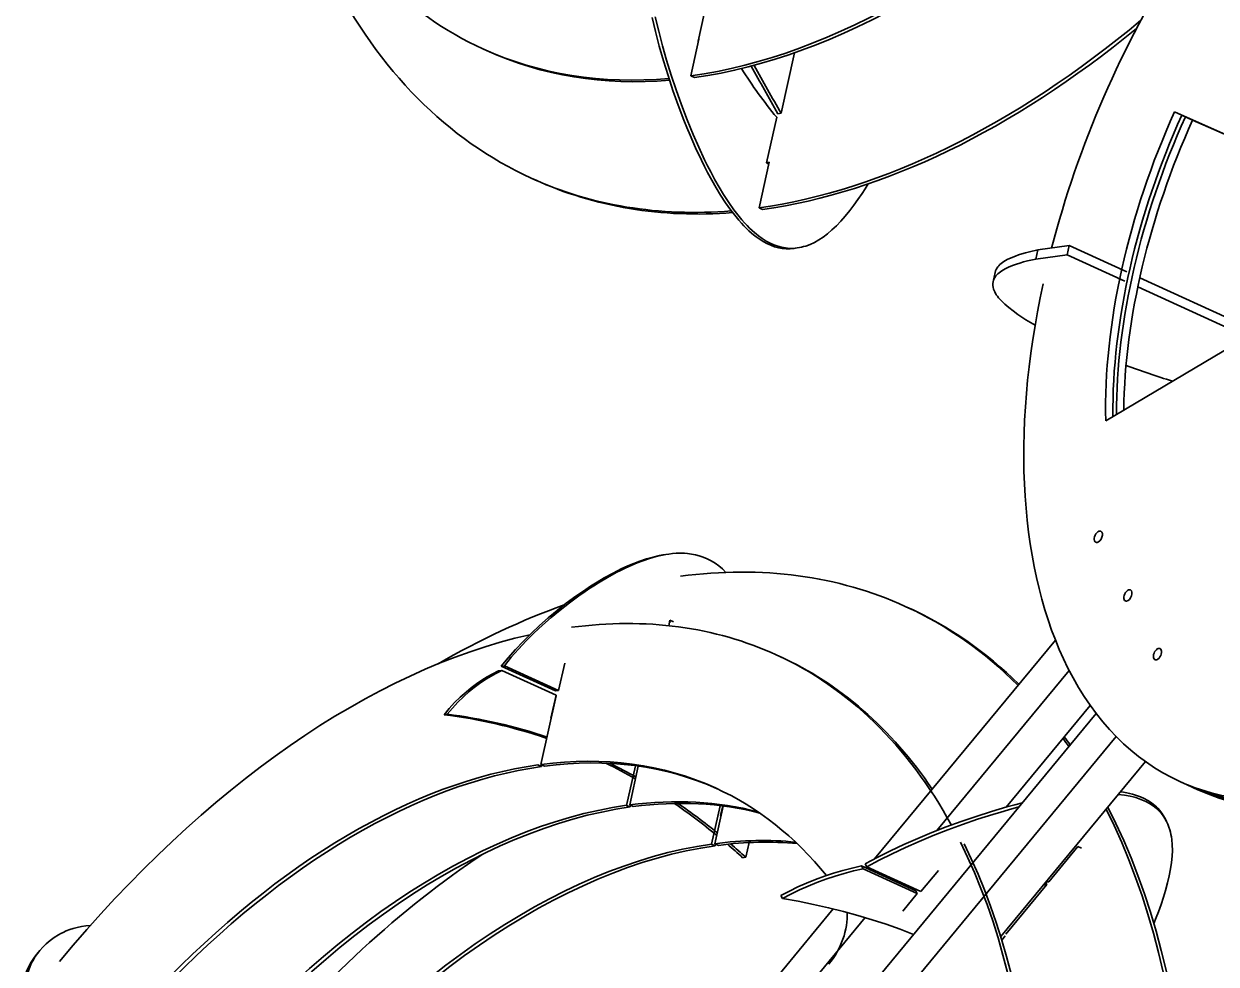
# Model space of a CAD drawing. Extents: x 95 to 1141, y 12 to 831.
# Drawn here: x 121.5 to 202.9, y 216.8 to 281 of the extents above; entities that cross this region are included whole.
import ezdxf

# ---------------------------------------------------------------- set-up
doc = ezdxf.new("R2010")
doc.units = 0

msp = doc.modelspace()

# ---------------------------------------------------------------- linework, layer by layer
at = {"color": 7, "lineweight": 35, "ltscale": 0.047984}
for p, q in [((167.554, 279.81), (167.971, 281.684)), ((158.449, 237.324), (158.032, 235.451))]:
    msp.add_line(p, q, dxfattribs=at)
at = {"color": 7, "lineweight": 35, "ltscale": 0.064019}
msp.add_line((167.056, 277.433), (167.613, 279.933), dxfattribs=at)
at = {"color": 7, "lineweight": 35, "ltscale": 0.000802307}
for p, q in [((167.583, 279.797), (167.554, 279.81)), ((167.558, 279.832), (167.588, 279.818))]:
    msp.add_line(p, q, dxfattribs=at)
at = {"color": 7, "lineweight": 35, "ltscale": 0.000836486}
msp.add_line((167.613, 279.933), (167.58, 279.928), dxfattribs=at)
at = {"color": 7, "lineweight": 35, "ltscale": 0.006793}
for p, q in [((152.865, 279.278), (153.112, 279.165)), ((156.157, 270.451), (156.404, 270.338)), ((171.722, 268.424), (171.969, 268.312)), ((181.715, 241.195), (181.962, 241.083)), ((165.883, 240.129), (165.636, 240.242)), ((172.894, 237.89), (173.141, 237.777)), ((156.615, 230.364), (156.863, 230.251)), ((156.828, 230.393), (157.075, 230.28)), ((162.673, 227.603), (162.92, 227.49)), ((162.885, 227.632), (163.132, 227.519)), ((168.483, 224.954), (168.73, 224.841)), ((168.695, 224.983), (168.942, 224.87)), ((193.75, 224.685), (193.503, 224.798))]:
    msp.add_line(p, q, dxfattribs=at)
at = {"color": 7, "lineweight": 35, "ltscale": 0.105806}
msp.add_line((174.15, 279.007), (173.23, 274.876), dxfattribs=at)
at = {"color": 7, "lineweight": 35, "ltscale": 0.006792}
msp.add_line((167.056, 277.433), (167.303, 277.32), dxfattribs=at)
at = {"color": 7, "lineweight": 35, "ltscale": 0.080007}
msp.add_line((172.235, 271.483), (172.931, 274.606), dxfattribs=at)
at = {"color": 7, "lineweight": 35, "ltscale": 0.005361}
for p, q in [((173.23, 274.876), (173.017, 274.847)), ((174.333, 265.678), (174.121, 265.649)), ((157.82, 235.422), (158.032, 235.451)), ((150.202, 233.795), (150.415, 233.824)), ((170.601, 224.027), (170.813, 224.056))]:
    msp.add_line(p, q, dxfattribs=at)
at = {"color": 7, "lineweight": 35, "ltscale": 0.020379}
for p, q in [((200.105, 274.976), (200.846, 274.638)), ((200.599, 274.751), (201.341, 274.413)), ((200.468, 229.232), (201.21, 228.893)), ((200.963, 229.006), (201.705, 228.668))]:
    msp.add_line(p, q, dxfattribs=at)
at = {"color": 7, "lineweight": 35, "ltscale": 0.240693}
msp.add_line((200.105, 274.976), (208.905, 271.071), dxfattribs=at)
at = {"color": 7, "lineweight": 35, "ltscale": 0.227275}
msp.add_line((200.599, 274.751), (208.909, 271.063), dxfattribs=at)
at = {"color": 7, "lineweight": 35, "ltscale": 0.220566}
msp.add_line((200.846, 274.638), (208.911, 271.059), dxfattribs=at)
at = {"color": 7, "lineweight": 35, "ltscale": 0.207148}
msp.add_line((201.341, 274.413), (208.915, 271.051), dxfattribs=at)
at = {"color": 7, "lineweight": 35, "ltscale": 0.080006}
msp.add_line((171.722, 268.424), (172.418, 271.548), dxfattribs=at)
at = {"color": 7, "lineweight": 35, "ltscale": 0.004199}
for p, q in [((172.388, 271.413), (172.235, 271.483)), ((172.239, 271.503), (172.392, 271.434))]:
    msp.add_line(p, q, dxfattribs=at)
at = {"color": 7, "lineweight": 35, "ltscale": 0.004379}
msp.add_line((172.244, 271.524), (172.418, 271.548), dxfattribs=at)
at = {"color": 7, "lineweight": 35, "ltscale": 0.015994}
for p, q in [((190.775, 265.546), (190.636, 264.921)), ((187.843, 263.997), (187.705, 263.372))]:
    msp.add_line(p, q, dxfattribs=at)
at = {"color": 7, "lineweight": 35, "ltscale": 0.053664}
msp.add_line((192.901, 265.841), (190.775, 265.546), dxfattribs=at)
at = {"color": 7, "lineweight": 35, "ltscale": 0.015993}
msp.add_line((192.901, 265.841), (192.763, 265.216), dxfattribs=at)
at = {"color": 7, "lineweight": 35, "ltscale": 0.108686}
for p, q in [((196.857, 264.038), (192.901, 265.841)), ((196.718, 263.413), (192.763, 265.216))]:
    msp.add_line(p, q, dxfattribs=at)
at = {"color": 7, "lineweight": 35, "ltscale": 0.053665}
msp.add_line((192.763, 265.216), (190.636, 264.921), dxfattribs=at)
at = {"color": 7, "lineweight": 35, "ltscale": 0.219422}
msp.add_line((205.717, 259.998), (197.731, 263.639), dxfattribs=at)
at = {"color": 7, "lineweight": 35, "ltscale": 0.205118}
msp.add_line((205.062, 259.609), (197.596, 263.013), dxfattribs=at)
at = {"color": 7, "lineweight": 35, "ltscale": 0.32487}
msp.add_line((195.405, 253.877), (206.58, 260.51), dxfattribs=at)
at = {"color": 7, "lineweight": 35, "ltscale": 0.00536}
for p, q in [((165.359, 244.742), (165.571, 244.771)), ((154.111, 237.113), (154.324, 237.141)), ((153.935, 236.786), (154.148, 236.815))]:
    msp.add_line(p, q, dxfattribs=at)
at = {"color": 7, "lineweight": 35, "ltscale": 0.009368}
msp.add_line((165.636, 240.242), (165.554, 239.876), dxfattribs=at)
at = {"color": 7, "lineweight": 35, "ltscale": 0.001523}
msp.add_line((165.608, 240.118), (165.668, 240.127), dxfattribs=at)
at = {"color": 7, "lineweight": 35, "ltscale": 0.000416543}
msp.add_line((165.625, 240.121), (165.61, 240.128), dxfattribs=at)
at = {"color": 7, "lineweight": 35, "ltscale": 0.485051}
msp.add_line((179.606, 223.94), (191.967, 238.895), dxfattribs=at)
at = {"color": 7, "lineweight": 35, "ltscale": 0.101893}
for p, q in [((157.82, 235.422), (154.111, 237.113)), ((158.032, 235.451), (154.324, 237.141)), ((157.856, 235.124), (154.148, 236.815)), ((182.432, 221.772), (178.724, 223.463)), ((182.533, 221.572), (178.825, 223.263)), ((182.783, 221.713), (179.075, 223.404))]:
    msp.add_line(p, q, dxfattribs=at)
at = {"color": 7, "lineweight": 35, "ltscale": 0.354675}
msp.add_line((183.873, 225.875), (192.912, 236.81), dxfattribs=at)
at = {"color": 7, "lineweight": 35, "ltscale": 0.119991}
msp.add_line((157.871, 235.078), (156.828, 230.393), dxfattribs=at)
at = {"color": 7, "lineweight": 35, "ltscale": 0.040003}
msp.add_line((157.508, 233.562), (157.856, 235.124), dxfattribs=at)
at = {"color": 7, "lineweight": 35, "ltscale": 0.000632992}
for p, q in [((157.823, 234.974), (157.846, 234.964)), ((157.532, 233.552), (157.508, 233.562)), ((169.12, 226.892), (169.097, 226.902))]:
    msp.add_line(p, q, dxfattribs=at)
at = {"color": 7, "lineweight": 35, "ltscale": 0.000660231}
msp.add_line((157.845, 235.074), (157.871, 235.078), dxfattribs=at)
at = {"color": 7, "lineweight": 35}
for p, q in [((163.497, 196.061), (194.756, 233.878)), ((164.506, 194.054), (196.121, 232.302)), ((160.871, 201.274), (176.786, 220.528)), ((161.881, 199.268), (178.965, 219.937))]:
    msp.add_line(p, q, dxfattribs=at)
at = {"color": 7, "lineweight": 35, "ltscale": 0.225478}
msp.add_line((188.603, 227.479), (194.349, 234.431), dxfattribs=at)
at = {"color": 7, "lineweight": 35, "ltscale": 0.387732}
msp.add_line((188.232, 218.641), (198.113, 230.595), dxfattribs=at)
at = {"color": 7, "lineweight": 35, "ltscale": 0.002924}
for p, q in [((156.863, 230.251), (156.888, 230.366)), ((162.92, 227.49), (162.945, 227.604))]:
    msp.add_line(p, q, dxfattribs=at)
at = {"color": 7, "lineweight": 35, "ltscale": 0.069296}
msp.add_line((162.673, 227.603), (163.275, 230.308), dxfattribs=at)
at = {"color": 7, "lineweight": 35, "ltscale": 0.067854}
msp.add_line((163.475, 230.281), (162.885, 227.632), dxfattribs=at)
at = {"color": 7, "lineweight": 35, "ltscale": 0.06727}
msp.add_line((168.483, 224.954), (169.068, 227.58), dxfattribs=at)
at = {"color": 7, "lineweight": 35, "ltscale": 0.06589}
msp.add_line((168.695, 224.983), (169.268, 227.555), dxfattribs=at)
at = {"color": 7, "lineweight": 35, "ltscale": 0.016804}
msp.add_line((169.097, 226.902), (169.244, 227.558), dxfattribs=at)
at = {"color": 7, "lineweight": 35, "ltscale": 0.005612}
for p, q in [((199.463, 226.696), (199.564, 226.496)), ((178.724, 223.463), (178.825, 223.263)), ((178.974, 223.604), (179.075, 223.404)), ((182.432, 221.772), (182.533, 221.572)), ((173.219, 221.442), (173.32, 221.242))]:
    msp.add_line(p, q, dxfattribs=at)
at = {"color": 7, "lineweight": 35, "ltscale": 0.002923}
msp.add_line((168.73, 224.841), (168.755, 224.955), dxfattribs=at)
at = {"color": 7, "lineweight": 35, "ltscale": 0.025726}
msp.add_line((170.813, 224.056), (171.037, 225.06), dxfattribs=at)
at = {"color": 7, "lineweight": 35, "ltscale": 0.078263}
msp.add_line((193.503, 224.798), (191.508, 222.385), dxfattribs=at)
at = {"color": 7, "lineweight": 35, "ltscale": 0.00237}
for p, q in [((179.078, 223.301), (179.139, 223.374)), ((181.015, 222.418), (181.076, 222.491))]:
    msp.add_line(p, q, dxfattribs=at)
at = {"color": 7, "lineweight": 35, "ltscale": 0.046937}
msp.add_line((183.979, 223.16), (182.783, 221.713), dxfattribs=at)
at = {"color": 7, "lineweight": 35, "ltscale": 0.004528}
msp.add_line((191.508, 222.385), (191.327, 222.385), dxfattribs=at)
at = {"color": 7, "lineweight": 35, "ltscale": 0.039131}
msp.add_line((181.536, 220.365), (182.533, 221.572), dxfattribs=at)
at = {"color": 7, "lineweight": 35, "ltscale": 0.109565}
msp.add_line((188.59, 218.81), (191.383, 222.188), dxfattribs=at)
at = {"color": 7, "lineweight": 35, "ltscale": 0.006412}
msp.add_line((191.383, 222.188), (191.13, 222.146), dxfattribs=at)
at = {"color": 7, "lineweight": 35, "ltscale": 0.004581}
msp.add_line((191.3, 222.352), (191.383, 222.188), dxfattribs=at)
at = {"color": 7, "lineweight": 35, "ltscale": 0.00954}
msp.add_line((188.304, 218.403), (188.547, 218.697), dxfattribs=at)
at = {"color": 7, "lineweight": 35, "ltscale": 0.007826}
msp.add_line((122.382, 217.437), (122.582, 217.678), dxfattribs=at)
at = {"color": 7, "lineweight": 35}
for points in [[(174.121, 265.649), (173.85, 265.625), (173.58, 265.624), (173.313, 265.649), (173.048, 265.696), (172.785, 265.767), (172.524, 265.861), (172.265, 265.977), (171.996, 266.123), (171.729, 266.292), (171.465, 266.483), (171.204, 266.696), (171.031, 266.85), (170.861, 267.013), (170.69, 267.185), (170.521, 267.366), (170.336, 267.575), (170.154, 267.794), (169.971, 268.023), (169.791, 268.262), (169.437, 268.764), (169.091, 269.296), (168.79, 269.793), (168.495, 270.31), (168.208, 270.844), (167.997, 271.254), (167.791, 271.671), (167.39, 272.524), (167.008, 273.395), (166.798, 273.898), (166.594, 274.405), (166.205, 275.423), (165.841, 276.442), (165.504, 277.458), (165.194, 278.468), (164.911, 279.468), (164.654, 280.456), (164.425, 281.433)], [(174.333, 265.678), (174.062, 265.653), (173.793, 265.653), (173.525, 265.677), (173.26, 265.725), (172.997, 265.796), (172.736, 265.89), (172.477, 266.006), (172.208, 266.152), (171.941, 266.32), (171.677, 266.512), (171.416, 266.725), (171.244, 266.879), (171.073, 267.041), (170.903, 267.214), (170.733, 267.395), (170.549, 267.604), (170.366, 267.823), (170.184, 268.052), (170.003, 268.291), (169.649, 268.792), (169.303, 269.325), (169.002, 269.822), (168.708, 270.339), (168.421, 270.872), (168.21, 271.282), (168.003, 271.7), (167.603, 272.553), (167.22, 273.424), (167.01, 273.927), (166.806, 274.434), (166.417, 275.451), (166.054, 276.471), (165.717, 277.487), (165.406, 278.497), (165.123, 279.497), (164.867, 280.485), (164.638, 281.461)], [(179.185, 270.057), (178.973, 269.72), (178.762, 269.396), (178.482, 268.985), (178.204, 268.599), (177.927, 268.237), (177.617, 267.859), (177.309, 267.512), (177.003, 267.195), (176.698, 266.908), (176.396, 266.651), (176.095, 266.425), (175.796, 266.228), (175.5, 266.06), (175.205, 265.922), (174.912, 265.812), (174.766, 265.768), (174.621, 265.731), (174.477, 265.701), (174.333, 265.678)], [(187.843, 263.997), (187.875, 264.106), (187.922, 264.212), (187.985, 264.316), (188.041, 264.391), (188.107, 264.466), (188.181, 264.539), (188.263, 264.611), (188.455, 264.749), (188.681, 264.881), (188.943, 265.007), (189.239, 265.128), (189.451, 265.203), (189.679, 265.275), (189.931, 265.348), (190.2, 265.417), (190.775, 265.546)], [(187.705, 263.372), (187.737, 263.481), (187.784, 263.587), (187.846, 263.691), (187.903, 263.767), (187.968, 263.841), (188.042, 263.914), (188.125, 263.986), (188.317, 264.124), (188.543, 264.257), (188.804, 264.383), (189.101, 264.503), (189.313, 264.578), (189.54, 264.65), (189.793, 264.723), (190.062, 264.793), (190.636, 264.921)], [(190.582, 260.41), (190.26, 260.596), (189.956, 260.78), (189.671, 260.961), (189.404, 261.139), (189.073, 261.375), (188.775, 261.608), (188.511, 261.835), (188.281, 262.058), (188.088, 262.275), (188.005, 262.382), (187.932, 262.487), (187.822, 262.675), (187.779, 262.767), (187.744, 262.857), (187.707, 262.99), (187.688, 263.121), (187.687, 263.248), (187.705, 263.372)], [(165.359, 244.742), (165.141, 244.709), (164.922, 244.669), (164.479, 244.567), (164.031, 244.439), (163.578, 244.287), (163.174, 244.133), (162.768, 243.962), (162.361, 243.775), (162.057, 243.626), (161.753, 243.47), (161.147, 243.137), (160.548, 242.78), (160.216, 242.571), (159.887, 242.357), (159.544, 242.124), (159.204, 241.886), (158.555, 241.407), (157.925, 240.913), (157.314, 240.404), (156.725, 239.882), (156.157, 239.349), (155.611, 238.805), (155.089, 238.251), (154.588, 237.687), (154.111, 237.113)], [(165.571, 244.771), (165.354, 244.738), (165.135, 244.698), (164.692, 244.596), (164.243, 244.468), (163.791, 244.316), (163.386, 244.162), (162.98, 243.991), (162.574, 243.804), (162.269, 243.655), (161.965, 243.499), (161.36, 243.166), (160.761, 242.809), (160.429, 242.6), (160.1, 242.385), (159.756, 242.153), (159.416, 241.914), (158.768, 241.436), (158.137, 240.941), (157.527, 240.432), (156.937, 239.911), (156.369, 239.377), (155.824, 238.834), (155.301, 238.279), (154.801, 237.715), (154.324, 237.141)], [(169.455, 243.514), (169.218, 243.749), (168.972, 243.96), (168.716, 244.147), (168.452, 244.31), (168.18, 244.45), (167.899, 244.566), (167.64, 244.653), (167.374, 244.721), (167.103, 244.772), (166.826, 244.806), (166.64, 244.82), (166.451, 244.826), (166.259, 244.826), (166.064, 244.819), (165.819, 244.8), (165.571, 244.771)], [(153.935, 236.786), (153.542, 236.589), (153.157, 236.374), (152.781, 236.143), (152.414, 235.894), (152.056, 235.627), (151.708, 235.344), (151.313, 234.992), (150.93, 234.617), (150.56, 234.218), (150.202, 233.795)], [(154.148, 236.815), (153.754, 236.617), (153.369, 236.403), (152.993, 236.171), (152.627, 235.922), (152.269, 235.656), (151.92, 235.373), (151.525, 235.021), (151.143, 234.645), (150.773, 234.247), (150.415, 233.824)], [(199.564, 226.496), (199.452, 226.699), (199.326, 226.89), (199.187, 227.069), (199.034, 227.235), (198.869, 227.39), (198.759, 227.48), (198.645, 227.567), (198.401, 227.725), (198.138, 227.866), (197.921, 227.964), (197.693, 228.051), (197.455, 228.128), (197.269, 228.179), (197.078, 228.224), (196.679, 228.299), (196.26, 228.352)], [(199.463, 226.696), (199.356, 226.89), (199.238, 227.072), (199.107, 227.243), (198.965, 227.403), (198.863, 227.504), (198.756, 227.6), (198.644, 227.692), (198.528, 227.778), (198.279, 227.938), (198.039, 228.066), (197.783, 228.179), (197.513, 228.278), (197.228, 228.364), (197.035, 228.412), (196.837, 228.454), (196.622, 228.492), (196.402, 228.525)], [(189.714, 227.778), (189.185, 227.64), (188.657, 227.495), (188.128, 227.342), (187.601, 227.184), (186.555, 226.849), (185.524, 226.495), (184.512, 226.123), (183.523, 225.736), (182.559, 225.335), (181.621, 224.92), (180.711, 224.494), (179.828, 224.055), (178.974, 223.604)], [(189.475, 227.49), (188.758, 227.294), (188.229, 227.142), (187.702, 226.983), (186.656, 226.649), (185.625, 226.294), (184.613, 225.922), (183.624, 225.535), (182.66, 225.134), (181.723, 224.72), (180.812, 224.293), (179.929, 223.855), (179.075, 223.404)], [(198.689, 219.539), (198.851, 219.938), (199.002, 220.329), (199.185, 220.834), (199.349, 221.322), (199.493, 221.793), (199.632, 222.302), (199.746, 222.789), (199.835, 223.255), (199.9, 223.7), (199.941, 224.123), (199.958, 224.525), (199.951, 224.905), (199.92, 225.265), (199.895, 225.44), (199.864, 225.609), (199.829, 225.768), (199.788, 225.922), (199.723, 226.122), (199.648, 226.314), (199.564, 226.496)], [(178.724, 223.463), (178.081, 223.318), (177.444, 223.152), (176.813, 222.965), (176.188, 222.758), (175.569, 222.529), (174.973, 222.287), (174.383, 222.025), (173.798, 221.743), (173.219, 221.442)], [(178.825, 223.263), (178.182, 223.118), (177.545, 222.952), (176.914, 222.765), (176.289, 222.557), (175.67, 222.328), (175.074, 222.086), (174.484, 221.824), (173.899, 221.543), (173.32, 221.242)], [(182.284, 218.789), (181.36, 219.142), (180.417, 219.474), (179.457, 219.787), (178.479, 220.079), (177.483, 220.351), (176.469, 220.604), (175.437, 220.836), (174.388, 221.049), (173.32, 221.242)], [(126.037, 219.384), (125.729, 219.362), (125.431, 219.322), (125.144, 219.264), (124.868, 219.19), (124.631, 219.112), (124.403, 219.023), (124.184, 218.925), (124.025, 218.845), (123.871, 218.76), (123.572, 218.574), (123.293, 218.37), (123.035, 218.152), (122.798, 217.921), (122.582, 217.678)]]:
    msp.add_lwpolyline(points, dxfattribs=at)
for centre, radius, start, end in [((195.28, 293.199), 29.072, 211.66373, 219.75668), ((679.082, 561.145), 581.436, 209.130492, 209.498312), ((679.302, 561.178), 581.445, 209.127801, 209.498312), ((220.744, 323.158), 69.749, 249.91658, 252.65968), ((146.112, 200.066), 33.976, 70.90912, 83.08618), ((146.324, 200.09), 33.981, 71.25139, 83.08558), ((144.994, 197.574), 36.711, 60.12342, 63.68843), ((145.225, 197.64), 36.669, 60.44894, 63.53866), ((141.794, 192.638), 42.597, 50.61302, 55.47567), ((142.07, 192.756), 42.488, 50.90765, 55.41879), ((138.799, 188.995), 47.314, 47.7668, 49.44676), ((139.007, 189.018), 47.321, 47.76689, 49.43517), ((125.866, 214.947), 4.272, 140.25244, 167.23931), ((125.667, 214.706), 4.272, 140.25244, 167.23931)]:
    msp.add_arc(centre, radius, start, end, dxfattribs=at)
for centre, major_axis, start_param, end_param in [((181.213, 341.454), (-28.346, -62.177), 0.352769, 1.017181), ((181.461, 341.341), (-28.346, -62.177), 0.352769, 1.014266), ((181.213, 341.454), (-28.346, -62.177), 5.850556, 6.283125), ((217.754, 267.144), (-17.284, -37.913), 4.477741, 5.008017), ((187.271, 338.692), (-31.112, -68.243), 5.85034, 6.283124), ((187.271, 338.692), (-31.112, -68.243), 0.352553, 0.877868), ((187.518, 338.58), (-31.112, -68.243), 0.352553, 0.866794), ((181.213, 341.454), (-28.346, -62.177), 6.283125, 6.601594), ((181.461, 341.341), (-28.346, -62.177), 6.283125, 6.596837), ((217.754, 267.144), (-13.827, -30.33), 4.718223, 5.407216), ((218.248, 266.918), (-13.827, -30.33), 4.718223, 5.389195), ((218.496, 266.805), (-13.827, -30.33), 4.718223, 5.380183), ((218.99, 266.58), (-13.827, -30.33), 4.718223, 5.362151), ((187.271, 338.692), (-31.112, -68.243), 6.283124, 6.595836), ((187.518, 338.58), (-31.112, -68.243), 6.283124, 6.592589), ((217.754, 267.144), (-17.284, -37.913), 5.070719, 5.848117), ((194.901, 245.95), (-0.173, -0.379), 3.141606, 6.283199), ((194.901, 245.95), (-0.173, -0.379), 0.35033, 3.141606), ((194.901, 245.95), (-0.173, -0.379), 0.000014, 0.35033), ((150.603, 172.953), (-31.112, -68.243), 3.141579, 3.489701), ((196.922, 241.941), (-0.173, -0.379), 3.141606, 6.283199), ((196.922, 241.941), (-0.173, -0.379), 0.35033, 3.141606), ((150.603, 172.953), (-31.112, -68.243), 3.652699, 3.824257), ((150.603, 172.953), (-31.112, -68.243), 2.927271, 3.141579), ((196.922, 241.941), (-0.173, -0.379), 0.000014, 0.35033), ((144.546, 175.714), (-28.346, -62.177), 3.141532, 3.489484), ((150.85, 172.84), (-31.112, -68.243), 2.933087, 3.141579), ((144.546, 175.714), (-28.346, -62.177), 3.554411, 4.274882), ((144.546, 175.714), (-28.346, -62.177), 2.733162, 3.141532), ((198.943, 237.932), (-0.173, -0.379), 5.062719, 6.283163), ((198.943, 237.932), (-0.173, -0.379), 3.14157, 5.062719), ((198.943, 237.932), (-0.173, -0.379), 6.283163, 9.424756), ((144.793, 175.602), (-28.346, -62.177), 2.800699, 3.141532), ((217.754, 267.144), (-17.284, -37.913), 5.848117, 6.283125), ((150.603, 172.953), (-31.112, -68.243), 2.810112, 2.824595), ((150.85, 172.84), (-31.112, -68.243), 2.815816, 2.830308), ((144.546, 175.714), (-24.198, -53.078), 3.141556, 3.489066), ((144.793, 175.602), (-24.198, -53.078), 3.145615, 3.489066), ((144.546, 175.714), (-24.198, -53.078), 3.49478, 4.171427), ((144.793, 175.602), (-24.198, -53.078), 3.49478, 4.171427), ((217.754, 267.144), (-17.284, -37.913), 6.283125, 6.533334), ((218.248, 266.918), (-17.284, -37.913), 6.283125, 6.515432), ((218.496, 266.805), (-17.284, -37.913), 6.283125, 6.506446), ((144.546, 175.714), (-24.198, -53.078), 2.860055, 3.141556), ((218.99, 266.58), (-17.284, -37.913), 6.283125, 6.488351), ((150.602, 172.953), (-24.198, -53.078), 3.494768, 4.312549), ((150.85, 172.84), (-24.198, -53.078), 3.494768, 4.315811), ((150.603, 172.953), (-24.198, -53.078), 3.240281, 3.489078), ((150.851, 172.84), (-24.198, -53.078), 3.244325, 3.489078), ((150.603, 172.953), (-31.112, -68.243), 1.929277, 2.708765), ((150.85, 172.84), (-31.112, -68.243), 1.929785, 2.714437), ((156.413, 170.304), (-24.198, -53.078), 3.49478, 4.330619), ((156.66, 170.191), (-24.198, -53.078), 3.49478, 4.328965), ((156.413, 170.304), (-24.198, -53.078), 3.335799, 3.489066), ((156.66, 170.191), (-24.198, -53.078), 3.339908, 3.489066), ((144.546, 175.714), (-28.346, -62.177), 1.929726, 2.704086), ((144.793, 175.602), (-28.346, -62.177), 1.930837, 2.704086), ((156.413, 170.304), (-26.963, -59.144), 3.889897, 4.274757), ((175.507, 218.8), (-1.383, -3.033), 1.118275, 2.322108)]:
    msp.add_ellipse(centre, major_axis=major_axis, ratio=0.579254, start_param=start_param, end_param=end_param, dxfattribs=at)

doc.saveas('drawing.dxf')
